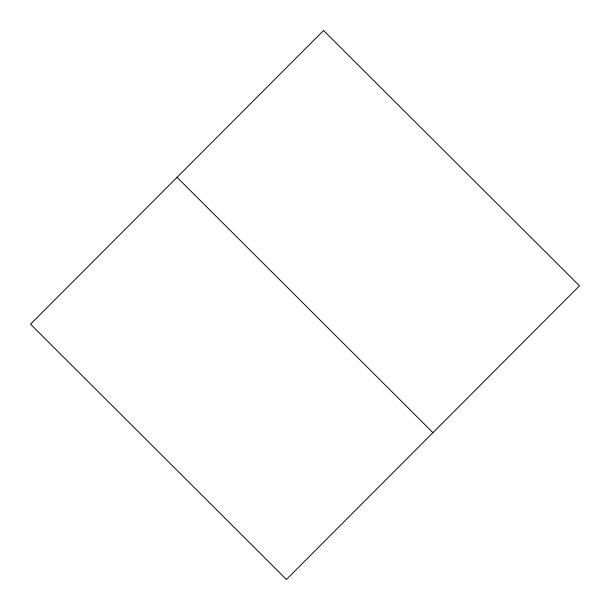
<?xml version="1.0" encoding="UTF-8"?>
<svg xmlns="http://www.w3.org/2000/svg" width="610" height="610" viewBox="0 0 610 610"><rect width="100%" height="100%" fill="white"/><g stroke="black" fill="none" stroke-linecap="round" stroke-linejoin="round"><path stroke-width="0.91" d="M177.06 177.335L432.94 432.665M323.575 30.5L30.538 324.177L286.425 579.5L579.462 285.823L323.575 30.5"/></g></svg>
